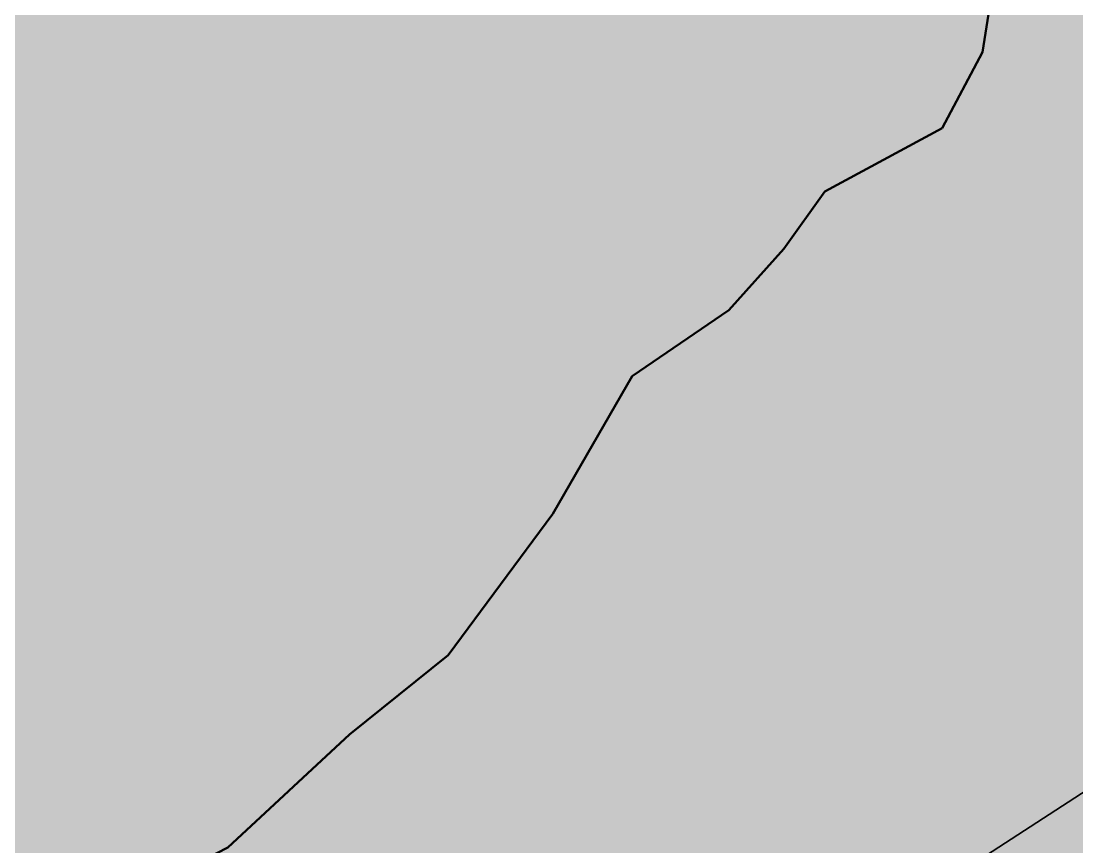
# Model space of a CAD drawing. Header units: inches. Extents: x 397149 to 398791, y 3053203 to 3057598.
# Drawn here: x 397881.2 to 397946.4, y 3056100.6 to 3056151.6 of the extents above; entities that cross this region are included whole.
import ezdxf

# ---------------------------------------------------------------- set-up
doc = ezdxf.new("R2010")
doc.units = ezdxf.units.IN
doc.header["$MEASUREMENT"] = 0
doc.layers.add('STREAM', color=7, linetype='Continuous', lineweight=30, true_color=0x008f13)
doc.layers.add('structure_precinct', color=7, linetype='Continuous', true_color=0xdf69e5)

msp = doc.modelspace()

# ---------------------------------------------------------------- hatches: boundary and pattern name
at = {"layer": 'structure_precinct', "true_color": 0x58ba48}
h = msp.add_hatch(color=85, dxfattribs=at)
h.dxf.hatch_style = 1
h.paths.add_polyline_path([(398503.075, 3056208.688), (398493.103, 3056226.402), (398490.474, 3056227.494), (398486.355, 3056225.524), (398483.921, 3056217.824), (398483.662, 3056211.463), (398477.639, 3056209.217), (398471.946, 3056206.686), (398465.343, 3056203.21), (398459.287, 3056200.844), (398449.864, 3056196.53), (398441.053, 3056197.785), (398434.951, 3056202.582), (398430.694, 3056204.636), (398426.962, 3056209.024), (398419.881, 3056220.682), (398411.718, 3056225.836), (398404.752, 3056228.315), (398397.619, 3056226.26), (398393.553, 3056227.44), (398388.173, 3056228.895), (398382.873, 3056229.757), (398365.661, 3056246.122), (398345.15, 3056264.935), (398339.048, 3056267.722), (398334.908, 3056268.728), (398327.998, 3056274.201), (398322.959, 3056279.99), (398311.278, 3056290.478), (398306.044, 3056295.152), (398302.017, 3056300.046), (398294.115, 3056303.93), (398292.421, 3056312.982), (398290.922, 3056317.786), (398288.553, 3056324.204), (398285.878, 3056328.84), (398282.428, 3056332.7), (398285.705, 3056340.831), (398291.521, 3056340.89), (398300.562, 3056342.593), (398306.099, 3056345.026), (398313.298, 3056350.806), (398317.066, 3056359.611), (398318.359, 3056364.116), (398321.803, 3056369.514), (398323.093, 3056375.804), (398324.76, 3056384.841), (398328.778, 3056391.431), (398327.253, 3056399.667), (398326.126, 3056409.583), (398316.112, 3056424.259), (398308.944, 3056433.26), (398309.2, 3056441.427), (398315.13, 3056445.777), (398319.743, 3056449.32), (398324.584, 3056451.931), (398330.38, 3056458.074), (398330.856, 3056462.596), (398332.262, 3056467.793), (398332.224, 3056474.314), (398330.46, 3056478.176), (398326.294, 3056482.794), (398320.982, 3056485.249), (398320.421, 3056493.081), (398319.845, 3056496.941), (398318.997, 3056501.978), (398318.013, 3056504.054), (398318.264, 3056505.195), (398318.065, 3056513.54), (398297.122, 3056498.082), (398273.934, 3056503.821), (398247.964, 3056512.04), (398222.303, 3056518.407), (398214.273, 3056525.427), (398211.891, 3056530.048), (398211.088, 3056539.095), (398212.085, 3056555.7), (398208.338, 3056570.008), (398201.401, 3056591.677), (398201.422, 3056604.378), (398207.798, 3056619.277), (398219.148, 3056637.402), (398219.118, 3056655.678), (398209.629, 3056676.954), (398192.123, 3056679.908), (398166.167, 3056682.663), (398133.903, 3056668.621), (398121.378, 3056669.721), (398100.813, 3056678.577), (398089.97, 3056687.443), (398065.958, 3056708.525), (398037.371, 3056716.347), (398001.47, 3056720.2), (397984.852, 3056711.181), (397976.387, 3056691.057), (397971.419, 3056676.289), (397972.445, 3056662.227), (397983.57, 3056645.689), (398005.592, 3056623.173), (398009.353, 3056615.633), (398012.392, 3056604.184), (398013.076, 3056588.453), (398012.418, 3056581.472), (398009.368, 3056572.449), (398005.948, 3056567.424), (397999.383, 3056562.392), (397992.268, 3056558.63), (397995.431, 3056538.031), (398000.313, 3056495.874), (398002.002, 3056481.27), (398008.715, 3056452.77), (398006.002, 3056416.21), (398022.973, 3056371.959), (398033.485, 3056336.096), (398023.235, 3056309.499), (398013.501, 3056283.966), (398018.017, 3056261.791), (398001.389, 3056237.23), (397997.878, 3056221.834), (398005.623, 3056195.464), (397996.948, 3056169.945), (397978.685, 3056149.069), (397963.095, 3056126.109), (397957.99, 3056111.223), (397938.038, 3056098.265), (397924.476, 3056084.89), (397939.466, 3056069.169), (397957.622, 3056056.694), (397951.532, 3056035.972), (397938.354, 3056031.571), (397899.884, 3056026.341), (397869.69, 3056019.584), (397845.41, 3056013.983), (397832.4, 3055996.349), (397839.066, 3055971.554), (397866.294, 3055953.372), (397869.858, 3055922.714), (397874.177, 3055923.031), (397904.757, 3055925.803), (397945.095, 3055917.315), (397983.11, 3055883.389), (398010.431, 3055857.797), (398043.548, 3055834.396), (398073.368, 3055820.481), (398098.927, 3055808.63), (398121.286, 3055794.772), (398130.759, 3055805.096), (398149.531, 3055827.567), (398173.89, 3055860.272), (398200.107, 3055896.812), (398214.57, 3055908.429), (398223.575, 3055899.65), (398244.807, 3055878.322), (398256.159, 3055884.818), (398272.327, 3055862.155), (398282.039, 3055847.667), (398303.336, 3055821.258), (398323.323, 3055798.008), (398337.223, 3055803.901), (398348.342, 3055778.633), (398367.171, 3055746.475), (398396.798, 3055714.454), (398409.387, 3055723.507), (398420.201, 3055722.373), (398440.637, 3055713.739), (398452.552, 3055725.959), (398485.804, 3055708.594), (398518.792, 3055695.09), (398528.932, 3055715.207), (398541.497, 3055726.165), (398531.777, 3055741.288), (398522.805, 3055747.526), (398506.605, 3055772.73), (398496.475, 3055770.061), (398492.536, 3055780.174), (398493.701, 3055788.447), (398498.356, 3055822.173), (398488.145, 3055825.855), (398483.434, 3055846.758), (398486.255, 3055874.743), (398477.838, 3055887.341), (398491.609, 3055903.396), (398492.679, 3055919.29), (398495.926, 3055963.797), (398509.014, 3055983.655), (398508.081, 3056007.147), (398499.849, 3056005.137), (398498.41, 3056018.458), (398495.595, 3056040.02), (398512.551, 3056055.481), (398503.956, 3056082.051), (398511.561, 3056083.418), (398519.665, 3056095.59), (398503.594, 3056110.632), (398508.94, 3056139.92), (398519.87, 3056177.947), (398500.139, 3056179.296)])
at = {"layer": 'structure_precinct', "true_color": 0xa953a0}
h = msp.add_hatch(color=215, dxfattribs=at)
h.dxf.hatch_style = 1
h.paths.add_polyline_path([(397938.038, 3056098.265), (397957.99, 3056111.223), (397963.095, 3056126.109), (397978.685, 3056149.069), (397996.948, 3056169.945), (398005.623, 3056195.464), (397997.878, 3056221.834), (398001.389, 3056237.23), (398018.017, 3056261.791), (398013.501, 3056283.966), (398023.235, 3056309.499), (398033.485, 3056336.096), (398022.973, 3056371.959), (398006.002, 3056416.21), (398008.715, 3056452.77), (398002.002, 3056481.27), (398000.313, 3056495.874), (397995.431, 3056538.031), (397992.268, 3056558.63), (397970.11, 3056558.349), (397973.985, 3056524.509), (397981.157, 3056509.989), (397981.471, 3056485.219), (397951.563, 3056489.287), (397936.24, 3056495.445), (397917.186, 3056495.204), (397901.753, 3056474.376), (397893.512, 3056464.42), (397883.538, 3056456.552), (397871.251, 3056440.023), (397867.762, 3056431.454), (397865.31, 3056413.163), (397873.433, 3056384.548), (397879.597, 3056362.833), (397882.411, 3056352.921), (397884.085, 3056348.357), (397882.654, 3056343.7), (397879.684, 3056341.037), (397875.005, 3056339.798), (397866.389, 3056339.116), (397844.371, 3056337.373), (397829.962, 3056336.232), (397824.987, 3056335.838), (397820.037, 3056335.127), (397794.124, 3056330.997), (397738.093, 3056341.298), (397699.01, 3056350.966), (397677.689, 3056362.553), (397638.799, 3056356.979), (397581.085, 3056366.411), (397567.637, 3056372.439), (397528.884, 3056403.657), (397519.968, 3056408.779), (397517.354, 3056421.516), (397513.328, 3056427.976), (397503.71, 3056437.837), (397492.528, 3056446.797), (397480.9, 3056452.379), (397468.855, 3056458.076), (397456.958, 3056470.383), (397449.303, 3056476.476), (397441.127, 3056481.263), (397402.788, 3056467.482), (397377.544, 3056454.457), (397357.244, 3056436.037), (397364.144, 3056433.27), (397372.44, 3056431.432), (397377.805, 3056427.324), (397383.07, 3056421.239), (397394.928, 3056408.164), (397398.461, 3056400.581), (397404.735, 3056390.416), (397409.708, 3056382.57), (397414.03, 3056374.834), (397419.59, 3056363.096), (397425.906, 3056356.127), (397431.478, 3056347.75), (397437.08, 3056340.608), (397441.425, 3056329.849), (397442.229, 3056320.872), (397445.01, 3056309.975), (397449.991, 3056299.75), (397453.671, 3056291.418), (397459.556, 3056285.268), (397463.255, 3056277.742), (397467.014, 3056272.086), (397483.24, 3056281.632), (397487.594, 3056284.194), (397491.782, 3056276.678), (397509.61, 3056276.139), (397525.283, 3056259.994), (397543.879, 3056247.517), (397552.789, 3056238.548), (397567.58, 3056214.816), (397577.521, 3056206.398), (397582.515, 3056198.451), (397598.959, 3056165.473), (397607.707, 3056148.827), (397607.926, 3056148.41), (397615.758, 3056131.887), (397638.79, 3056118.945), (397649.234, 3056096.845), (397657.298, 3056062.009), (397661.519, 3056029.666), (397664.952, 3056009.383), (397671.617, 3055978.124), (397673.897, 3055968.243), (397675.946, 3055959.39), (397679.77, 3055942.872), (397679.786, 3055942.784), (397683.172, 3055925.023), (397683.156, 3055924.617), (397683.179, 3055924.493), (397682.225, 3055900.597), (397683.808, 3055874.848), (397684.193, 3055844.468), (397683.491, 3055836.879), (397682.751, 3055828.872), (397694.027, 3055821.089), (397725.917, 3055810.906), (397756.606, 3055797.907), (397756.555, 3055797.877), (397779.447, 3055784.251), (397803.887, 3055785.815), (397822.303, 3055784.142), (397832.32, 3055795.703), (397836.51, 3055815.977), (397839.483, 3055832.001), (397842.599, 3055830.436), (397842.62, 3055830.951), (397842.96, 3055839.28), (397854.852, 3055861.664), (397876.418, 3055872.524), (397882.481, 3055895.364), (397869.57, 3055911.61), (397874.177, 3055923.031), (397869.858, 3055922.714), (397866.294, 3055953.372), (397839.066, 3055971.554), (397832.4, 3055996.349), (397845.41, 3056013.983), (397869.69, 3056019.584), (397899.884, 3056026.341), (397938.354, 3056031.571), (397951.532, 3056035.972), (397957.622, 3056056.694), (397939.466, 3056069.169), (397924.476, 3056084.89)])

# ---------------------------------------------------------------- linework, layer by layer
at = {"layer": 'STREAM', "color": 5, "linetype": 'Continuous', "lineweight": 50}
for points in [[(397947.819, 3056189.361, 0), (397947.496, 3056184.952, 0), (397945.238, 3056177.37, 0), (397943.805, 3056170.279, 0), (397940.56, 3056149.678, 0), (397938.067, 3056144.978, 0)], [(397947.819, 3056189.361, 0), (397947.496, 3056184.952, 0), (397945.238, 3056177.37, 0), (397943.805, 3056170.279, 0), (397940.56, 3056149.678, 0), (397938.067, 3056144.978, 0)], [(397938.067, 3056144.978, 0), (397930.815, 3056141.073, 0), (397928.282, 3056137.536, 0), (397924.893, 3056133.736, 0), (397918.918, 3056129.665, 0), (397914.013, 3056121.159, 0)], [(397938.067, 3056144.978, 0), (397930.815, 3056141.073, 0), (397928.282, 3056137.536, 0), (397924.893, 3056133.736, 0), (397918.918, 3056129.665, 0), (397914.013, 3056121.159, 0)], [(397914.013, 3056121.159, 0), (397907.537, 3056112.412, 0), (397901.45, 3056107.529, 0), (397893.938, 3056100.54, 0), (397884.729, 3056095.808, 0), (397881.89, 3056093.174, 0), (397878.382, 3056090.449, 0), (397877.16, 3056088.106, 0), (397876.202, 3056084.949, 0), (397873.327, 3056077.052, 0), (397872.127, 3056073.938, 0), (397869.642, 3056069.72, 0), (397867.115, 3056065.434, 0), (397866.794, 3056059.671, 0), (397864.102, 3056053.702, 0), (397863.226, 3056048.718, 0)], [(397914.013, 3056121.159, 0), (397907.537, 3056112.412, 0), (397901.45, 3056107.529, 0), (397893.938, 3056100.54, 0), (397884.729, 3056095.808, 0), (397881.89, 3056093.174, 0), (397878.382, 3056090.449, 0), (397877.16, 3056088.106, 0), (397876.202, 3056084.949, 0), (397873.327, 3056077.052, 0), (397872.127, 3056073.938, 0), (397869.642, 3056069.72, 0), (397867.115, 3056065.434, 0), (397866.794, 3056059.671, 0), (397864.102, 3056053.702, 0), (397863.226, 3056048.718, 0)]]:
    msp.add_polyline3d(points, dxfattribs=at)
at = {"layer": 'structure_precinct', "color": 9, "true_color": 0xafd9aa}
for points in [[(397832.4, 3055996.349), (397845.41, 3056013.983), (397869.69, 3056019.584), (397899.884, 3056026.341), (397938.354, 3056031.571), (397951.532, 3056035.972), (397957.622, 3056056.694), (397939.466, 3056069.169), (397924.476, 3056084.89), (397938.038, 3056098.265), (397957.99, 3056111.223), (397963.095, 3056126.109), (397978.685, 3056149.069), (397996.948, 3056169.945), (398005.623, 3056195.464), (398005.623, 3056195.464), (397997.878, 3056221.834), (398001.389, 3056237.23), (398018.017, 3056261.791), (398013.501, 3056283.966), (398023.235, 3056309.499), (398033.485, 3056336.096)], [(398033.485, 3056336.096), (398023.235, 3056309.499), (398013.501, 3056283.966), (398018.017, 3056261.791), (398001.389, 3056237.23), (397997.878, 3056221.834), (398005.623, 3056195.464), (397996.948, 3056169.945), (397978.685, 3056149.069), (397963.095, 3056126.109), (397957.99, 3056111.223), (397938.038, 3056098.265), (397924.476, 3056084.89), (397939.466, 3056069.169), (397957.622, 3056056.694), (397951.532, 3056035.972), (397938.354, 3056031.571), (397899.884, 3056026.341), (397869.69, 3056019.584), (397845.41, 3056013.983), (397832.4, 3055996.349)]]:
    msp.add_lwpolyline(points, dxfattribs=at)

doc.saveas('drawing.dxf')
